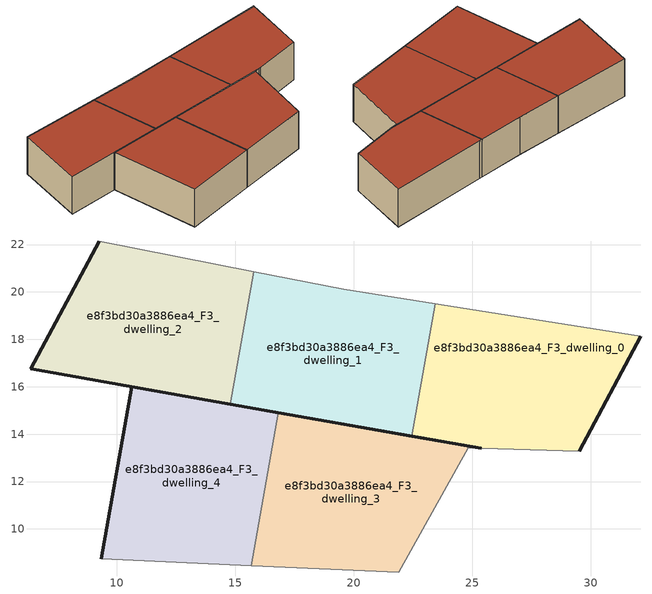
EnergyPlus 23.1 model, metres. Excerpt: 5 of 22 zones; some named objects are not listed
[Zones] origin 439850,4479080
e8f3bd30a3886ea4_F3_dwelling_0
 floor to e8f3bd30a3886ea4_F2_dwelling_0 (EU_floor_Construction): 29.51,13.28 32.11,18.13 23.7,19.47 23.43,19.51 22.45,13.92 25.39,13.41 z9
 wall outside (EU_wall_Construction): 25.39,13.41 22.45,13.92 / 32.11,18.13 29.51,13.28 z9:12
 wall adiabatic (EU_wall_Construction): 29.51,13.28 25.39,13.41 / 23.43,19.51 23.7,19.47 32.11,18.13 z9:12
 wall to e8f3bd30a3886ea4_F3_dwelling_1 (EU_wall_Construction): 22.45,13.92 23.43,19.51 z9:12
 roof outside (EU_roof_Construction): 32.11,18.13 29.51,13.28 25.39,13.41 22.45,13.92 23.43,19.51 23.7,19.47 z12
e8f3bd30a3886ea4_F3_dwelling_1
 floor to e8f3bd30a3886ea4_F2_dwelling_1 (EU_floor_Construction): 22.45,13.92 23.43,19.51 19.58,20.12 15.79,20.86 14.8,15.27 z9
 wall outside (EU_wall_Construction): 22.45,13.92 14.8,15.27 z9:12
 wall to e8f3bd30a3886ea4_F3_dwelling_2 (EU_wall_Construction): 14.8,15.27 15.79,20.86 z9:12
 wall adiabatic (EU_wall_Construction): 15.79,20.86 19.58,20.12 23.43,19.51 z9:12
 roof outside (EU_roof_Construction): 23.43,19.51 22.45,13.92 14.8,15.27 15.79,20.86 19.58,20.12 z12
e8f3bd30a3886ea4_F3_dwelling_2
 floor to e8f3bd30a3886ea4_F2_dwelling_2 (EU_floor_Construction): 14.8,15.27 15.79,20.86 9.26,22.15 6.38,16.75 z9
 wall outside (EU_wall_Construction): 14.8,15.27 6.38,16.75 9.26,22.15 z9:12
 wall adiabatic (EU_wall_Construction): 9.26,22.15 15.79,20.86 z9:12
 roof outside (EU_roof_Construction): 15.79,20.86 14.8,15.27 6.38,16.75 9.26,22.15 z12
e8f3bd30a3886ea4_F3_dwelling_3
 floor to e8f3bd30a3886ea4_F2_dwelling_3 (EU_floor_Construction): 21.91,8.18 24.83,13.42 25.39,13.41 16.82,14.91 15.68,8.46 z9
 wall outside (EU_wall_Construction): 16.82,14.91 25.39,13.41 z9:12
 wall adiabatic (EU_wall_Construction): 25.39,13.41 24.83,13.42 21.91,8.18 15.68,8.46 z9:12
 wall to e8f3bd30a3886ea4_F3_dwelling_4 (EU_wall_Construction): 15.68,8.46 16.82,14.91 z9:12
 roof outside (EU_roof_Construction): 25.39,13.41 24.83,13.42 21.91,8.18 15.68,8.46 16.82,14.91 z12
e8f3bd30a3886ea4_F3_dwelling_4
 floor to e8f3bd30a3886ea4_F2_dwelling_4 (EU_floor_Construction): 15.68,8.46 16.82,14.91 10.63,16 9.35,8.73 z9
 wall outside (EU_wall_Construction): 9.35,8.73 10.63,16 16.82,14.91 z9:12
 wall adiabatic (EU_wall_Construction): 15.68,8.46 9.35,8.73 z9:12
 roof outside (EU_roof_Construction): 16.82,14.91 15.68,8.46 9.35,8.73 10.63,16 z12
[Building]
EU S2 Campaign: North Axis=0; Terrain=City; Solar Distribution=FullExterior
[Site:Location]
Madrid: Latitude=40.5; Longitude=-3.5; Time Zone=1; Elevation=609
[SizingPeriod:WeatherFileDays]
AnnualSizingPeriod: Begin Month=1; Begin Day of Month=1; End Month=12; End Day of Month=31; Day of Week for Start Day=Monday; Use Weather File Daylight Saving Period=No; Use Weather File Rain and Snow Indicators=No
[MATERIAL]
EU_InternalMass_Material: Roughness=MediumRough; Thickness=0.1; Conductivity=1; Density=1800; Specific Heat=900; Thermal Absorptance=0.9; Solar Absorptance=0.7; Visible Absorptance=0.7
[MATERIAL:NOMASS] Roughness=MediumRough; Thermal Absorptance=0.9; Solar Absorptance=0.7; Visible Absorptance=0.7
Name | Thermal Resistance
EU_wall_NoMass; EU_roof_NoMass | 2.16768
EU_floor_NoMass | 1.14339
[CONSTRUCTION]
EU_wall_Construction: EU_wall_NoMass
EU_roof_Construction: EU_roof_NoMass
EU_floor_Construction: EU_floor_NoMass
EU_InternalMass_Construction: EU_InternalMass_Material
[ZONE] Type=1; Multiplier=1; Ceiling Height=autocalculate; Floor Area=autocalculate; Part of Total Floor Area=Yes
Name | Volume
e8f3bd30a3886ea4_F3_dwelling_0 | 131.347
e8f3bd30a3886ea4_F3_dwelling_1 | 131.357
e8f3bd30a3886ea4_F3_dwelling_2 | 131.334
e8f3bd30a3886ea4_F3_dwelling_3 | 131.34
e8f3bd30a3886ea4_F3_dwelling_4 | 131.312
[INTERNALMASS] Construction=EU_InternalMass_Construction
Name | Zone or ZoneList | Surface Area
e8f3bd30a3886ea4_F3_dwelling_0_EU_InternalMass | e8f3bd30a3886ea4_F3_dwelling_0 | 52.5374
e8f3bd30a3886ea4_F3_dwelling_1_EU_InternalMass | e8f3bd30a3886ea4_F3_dwelling_1 | 52.5394
e8f3bd30a3886ea4_F3_dwelling_2_EU_InternalMass | e8f3bd30a3886ea4_F3_dwelling_2 | 52.5344
e8f3bd30a3886ea4_F3_dwelling_3_EU_InternalMass | e8f3bd30a3886ea4_F3_dwelling_3 | 52.5281
e8f3bd30a3886ea4_F3_dwelling_4_EU_InternalMass | e8f3bd30a3886ea4_F3_dwelling_4 | 52.5358
[OTHEREQUIPMENT] Fuel Type=Electricity; Design Level Calculation Method=Watts/Area; Power per Zone Floor Area=1; Fraction Latent=0; Fraction Radiant=0; Fraction Lost=0; Carbon Dioxide Generation Rate=0; EndUse Subcategory=EU_Step8_InternalGains
Name | Zone or ZoneList or Space or SpaceList | Schedule
EU_Step8_InternalGain_e8f3bd30a3886ea4_F3_dwelling_0_f000 | e8f3bd30a3886ea4_F3_dwelling_0 | EU_Step8_GainSchedule_e8f3bd30a3886ea4_F3_dwelling_0_f000
EU_Step8_InternalGain_e8f3bd30a3886ea4_F3_dwelling_1_f000 | e8f3bd30a3886ea4_F3_dwelling_1 | EU_Step8_GainSchedule_e8f3bd30a3886ea4_F3_dwelling_1_f000
EU_Step8_InternalGain_e8f3bd30a3886ea4_F3_dwelling_2_f000 | e8f3bd30a3886ea4_F3_dwelling_2 | EU_Step8_GainSchedule_e8f3bd30a3886ea4_F3_dwelling_2_f000
EU_Step8_InternalGain_e8f3bd30a3886ea4_F3_dwelling_3_f000 | e8f3bd30a3886ea4_F3_dwelling_3 | EU_Step8_GainSchedule_e8f3bd30a3886ea4_F3_dwelling_3_f000
EU_Step8_InternalGain_e8f3bd30a3886ea4_F3_dwelling_4_f000 | e8f3bd30a3886ea4_F3_dwelling_4 | EU_Step8_GainSchedule_e8f3bd30a3886ea4_F3_dwelling_4_f000
[ZONEVENTILATION:DESIGNFLOWRATE] Schedule=EU_AlwaysOn; Design Flow Rate Calculation Method=AirChanges/Hour; Air Changes per Hour=0.480546; Ventilation Type=Natural; Fan Pressure Rise=0; Fan Total Efficiency=1; Constant Term Coefficient=1; Temperature Term Coefficient=0; Velocity Term Coefficient=0; Velocity Squared Term Coefficient=0; Minimum Indoor Temperature=-100; Maximum Indoor Temperature=100; Delta Temperature=-100; Minimum Outdoor Temperature=-100; Maximum Outdoor Temperature=100; Maximum Wind Speed=40
Name | Zone or ZoneList or Space or SpaceList
EU_ConstantAir_e8f3bd30a3886ea4_F3_dwelling_0 | e8f3bd30a3886ea4_F3_dwelling_0
EU_ConstantAir_e8f3bd30a3886ea4_F3_dwelling_1 | e8f3bd30a3886ea4_F3_dwelling_1
EU_ConstantAir_e8f3bd30a3886ea4_F3_dwelling_2 | e8f3bd30a3886ea4_F3_dwelling_2
EU_ConstantAir_e8f3bd30a3886ea4_F3_dwelling_3 | e8f3bd30a3886ea4_F3_dwelling_3
EU_ConstantAir_e8f3bd30a3886ea4_F3_dwelling_4 | e8f3bd30a3886ea4_F3_dwelling_4
[HVACTEMPLATE:ZONE:IDEALLOADSAIRSYSTEM] System Availability Schedule=EU_AlwaysOn; Maximum Heating Supply Air Temperature=50; Minimum Cooling Supply Air Temperature=13; Maximum Heating Supply Air Humidity Ratio=0.0156; Minimum Cooling Supply Air Humidity Ratio=0.0077; Heating Limit=NoLimit; Cooling Limit=NoLimit; Heating Availability Schedule=EU_AlwaysOn; Cooling Availability Schedule=EU_CoolingOff; Dehumidification Control Type=ConstantSensibleHeatRatio; Cooling Sensible Heat Ratio=0.7; Dehumidification Setpoint=60; Humidification Control Type=None; Humidification Setpoint=30; Outdoor Air Method=None; Outdoor Air Flow Rate per Person=0.00944; Outdoor Air Flow Rate per Zone Floor Area=0; Outdoor Air Flow Rate per Zone=0; Demand Controlled Ventilation Type=None; Outdoor Air Economizer Type=NoEconomizer; Heat Recovery Type=None; Sensible Heat Recovery Effectiveness=0.7; Latent Heat Recovery Effectiveness=0.65
Name | Template Thermostat
e8f3bd30a3886ea4_F3_dwelling_0 | EU_HeatOnly_e8f3bd30a3886ea4_F3_dwelling_0
e8f3bd30a3886ea4_F3_dwelling_1 | EU_HeatOnly_e8f3bd30a3886ea4_F3_dwelling_1
e8f3bd30a3886ea4_F3_dwelling_2 | EU_HeatOnly_e8f3bd30a3886ea4_F3_dwelling_2
e8f3bd30a3886ea4_F3_dwelling_3 | EU_HeatOnly_e8f3bd30a3886ea4_F3_dwelling_3
e8f3bd30a3886ea4_F3_dwelling_4 | EU_HeatOnly_e8f3bd30a3886ea4_F3_dwelling_4
[SIZING:ZONE] Zone Cooling Design Supply Air Temperature Input Method=SupplyAirTemperature; Zone Cooling Design Supply Air Temperature=13; Zone Heating Design Supply Air Temperature Input Method=SupplyAirTemperature; Zone Heating Design Supply Air Temperature=50; Zone Cooling Design Supply Air Humidity Ratio=0.008; Zone Heating Design Supply Air Humidity Ratio=0.008; Cooling Design Air Flow Method=DesignDay; Cooling Design Air Flow Rate=0; Cooling Minimum Air Flow per Zone Floor Area=0.000762; Cooling Minimum Air Flow=0; Cooling Minimum Air Flow Fraction=0.2; Heating Design Air Flow Method=DesignDay; Heating Design Air Flow Rate=0; Heating Maximum Air Flow per Zone Floor Area=0.002032; Heating Maximum Air Flow=0.141576; Heating Maximum Air Flow Fraction=0.3; Account for Dedicated Outdoor Air System=No; Dedicated Outdoor Air System Control Strategy=NeutralSupplyAir; Dedicated Outdoor Air Low Setpoint Temperature for Design=autosize; Dedicated Outdoor Air High Setpoint Temperature for Design=autosize; Zone Load Sizing Method=Sensible Load Only No Latent Load; Zone Latent Cooling Design Supply Air Humidity Ratio Input Method=HumidityRatioDifference; Zone Cooling Design Supply Air Humidity Ratio Difference=0.005; Zone Latent Heating Design Supply Air Humidity Ratio Input Method=HumidityRatioDifference; Zone Humidification Design Supply Air Humidity Ratio Difference=0.005
e8f3bd30a3886ea4_F3_dwelling_0; e8f3bd30a3886ea4_F3_dwelling_1; e8f3bd30a3886ea4_F3_dwelling_2; e8f3bd30a3886ea4_F3_dwelling_3; e8f3bd30a3886ea4_F3_dwelling_4
[SCHEDULE:CONSTANT]
Name | Hourly Value
EU_AlwaysOn | 1
EU_CoolingOff | 0
[SCHEDULE:FILE] Column Number=1; Rows to Skip at Top=0; Number of Hours of Data=8760; Column Separator=Comma; Interpolate to Timestep=No; Minutes per Item=60; Adjust Schedule for Daylight Savings=Yes
Name | File
EU_Step8_GainSchedule_e8f3bd30a3886ea4_F3_dwelling_0_f000 | ../../schedules/e8f3bd30a3886ea4/e8f3bd30a3886ea4_F3_dwelling_0_f000_gain.csv
EU_Step8_GainSchedule_e8f3bd30a3886ea4_F3_dwelling_1_f000 | ../../schedules/e8f3bd30a3886ea4/e8f3bd30a3886ea4_F3_dwelling_1_f000_gain.csv
EU_Step8_GainSchedule_e8f3bd30a3886ea4_F3_dwelling_2_f000 | ../../schedules/e8f3bd30a3886ea4/e8f3bd30a3886ea4_F3_dwelling_2_f000_gain.csv
EU_Step8_GainSchedule_e8f3bd30a3886ea4_F3_dwelling_3_f000 | ../../schedules/e8f3bd30a3886ea4/e8f3bd30a3886ea4_F3_dwelling_3_f000_gain.csv
EU_Step8_GainSchedule_e8f3bd30a3886ea4_F3_dwelling_4_f000 | ../../schedules/e8f3bd30a3886ea4/e8f3bd30a3886ea4_F3_dwelling_4_f000_gain.csv
